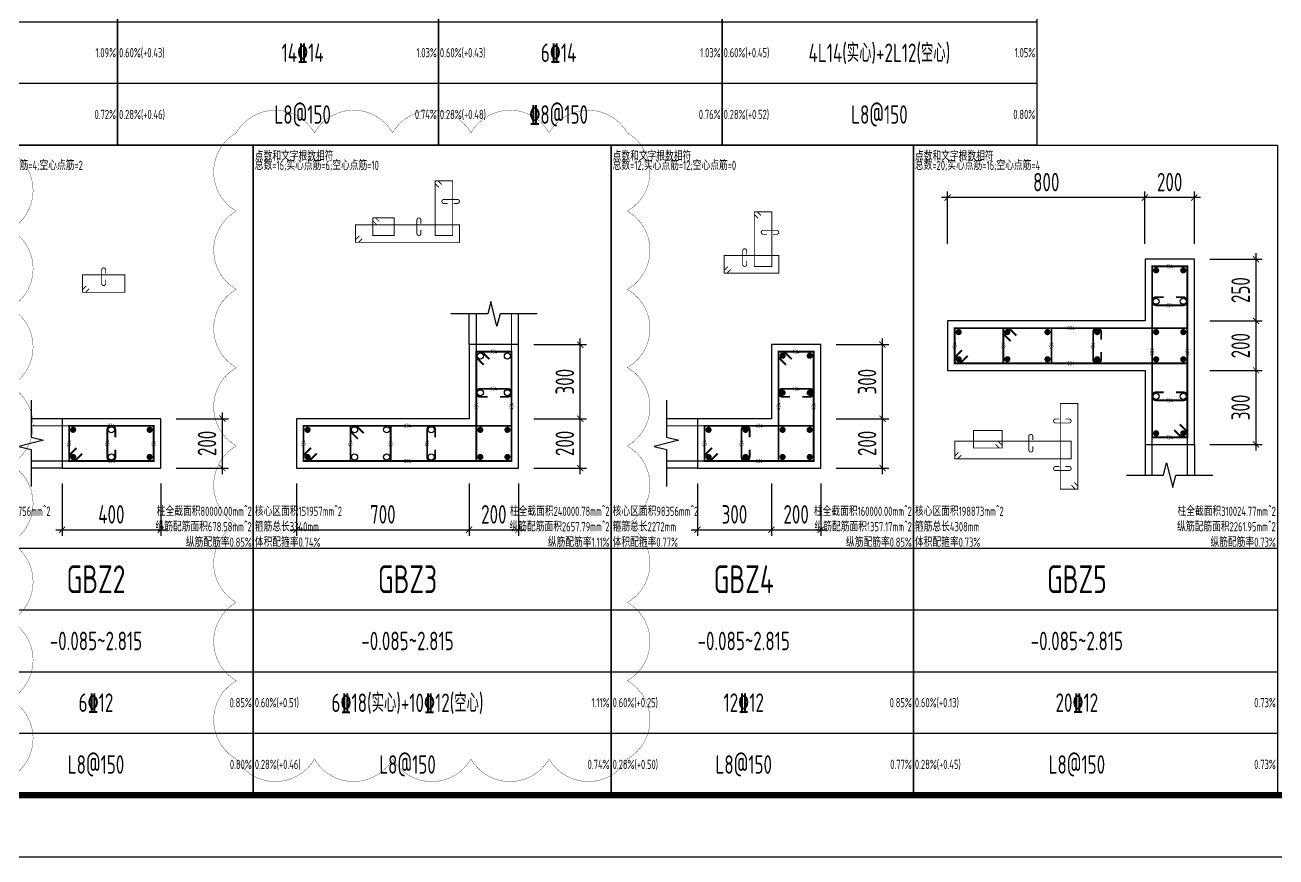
# Model space of a CAD drawing. Extents: x -668857 to 154266, y -275694 to 291306.
# Drawn here: x -340085 to -319807, y 97741 to 111219 of the extents above; entities that cross this region are included whole.
import ezdxf
from ezdxf.enums import TextEntityAlignment as Align

# ---------------------------------------------------------------- set-up
doc = ezdxf.new("R2010")
doc.units = 0
doc.header["$LTSCALE"] = 1000
doc.layers.get('0').update_dxf_attribs({"linetype": 'CONTINUOUS'})
doc.layers.get('DEFPOINTS').update_dxf_attribs({"linetype": 'CONTINUOUS'})
for name, color, linetype in [('-TK', 7, 'CONTINUOUS'), ('COLU_DE_DIM', 3, 'CONTINUOUS'), ('COLU_DE_TH', 7, 'CONTINUOUS'), ('LINK', 6, 'CONTINUOUS'), ('LINK-INDEX', 6, 'CONTINUOUS'), ('REIN', 6, 'CONTINUOUS'), ('TAB', 7, 'CONTINUOUS'), ('TAB_TEXT', 7, 'CONTINUOUS'), ('THIN', 7, 'CONTINUOUS'), ('箍筋长度', 3, 'CONTINUOUS'), ('配箍校核', 34, 'CONTINUOUS')]:
    doc.layers.add(name, color=color, linetype=linetype)
doc.layers.add('审图修改', color=2, linetype='CONTINUOUS', plot=False)
doc.styles.add('BW_Rein', font='Tssdeng.shx', dxfattribs={"width": 0.7, "bigfont": 'hztxt.shx'})
doc.styles.add('TSSD_DIMENSION', font='Tssdeng.shx', dxfattribs={"width": 0.7, "bigfont": 'tssdchn.shx'})
doc.styles.add('TSSD_REIN', font='tssdeng.shx', dxfattribs={"width": 0.7, "height": 300, "bigfont": 'tssdchn.shx'})
doc.dimstyles.new('TSSD_25_100', dxfattribs={"dimtxt": 300, "dimasz": 100, "dimexe": 100, "dimexo": 250, "dimgap": 100, "dimtad": 1, "dimdec": 0, "dimlfac": 0.25, "dimzin": 0, "dimdsep": 46, "dimtxsty": 'TSSD_DIMENSION', "dimblk": 'ARCHTICK', "dimcen": 0, "dimdle": 100, "dimclrt": 7, "dimadec": 0, "dimazin": 0, "dimtfac": 1, "dimtdec": 0, "dimtix": 1, "dimtmove": 2, "dimatfit": 3, "dimldrblk": 'ARCHTICK', "dimfxl": 0, "dimtolj": 1, "dimtzin": 0, "dimarcsym": 0})

# ---------------------------------------------------------------- blocks, each defined once
blk = doc.blocks.new('_ArchTick')
at = {"color": 0, "linetype": 'ByBlock', "const_width": 0.15}
blk.add_lwpolyline([(-0.5, -0.5), (0.5, 0.5)], dxfattribs=at)
blk = doc.blocks.new('*D1240')
at = {"layer": 'COLU_DE_DIM', "color": 0, "lineweight": -2}
for p, q in [((-320130, 104324), (-320130, 105724)), ((-320880, 105624), (-320030, 105624)), ((-320880, 104424), (-320030, 104424))]:
    blk.add_line(p, q, dxfattribs=at)
at = {"layer": 'DEFPOINTS', "color": 0}
for p in [(-321130, 105624), (-320130, 105624), (-321130, 104424)]:
    blk.add_point(p, dxfattribs=at)
at = {"layer": 'COLU_DE_DIM', "color": 0, "lineweight": -2, "xscale": 100, "yscale": 100, "zscale": 100}
for p, rotation in [((-320130, 105624), 90), ((-320130, 104424), 270)]:
    blk.add_blockref('_ArchTick', p, dxfattribs=dict(at, rotation=rotation))
at = {"layer": 'COLU_DE_DIM', "color": 7, "insert": (-320380, 105024), "char_height": 300, "attachment_point": 5, "rotation": 90, "style": 'TSSD_DIMENSION'}
blk.add_mtext('\\A1;300', dxfattribs=at)
blk = doc.blocks.new('*D1241')
at = {"layer": 'COLU_DE_DIM', "color": 0, "lineweight": -2}
for p, q in [((-320130, 105524), (-320130, 106524)), ((-320880, 106424), (-320030, 106424)), ((-320880, 105624), (-320030, 105624))]:
    blk.add_line(p, q, dxfattribs=at)
at = {"layer": 'DEFPOINTS', "color": 0}
for p in [(-321130, 106424), (-320130, 106424), (-321130, 105624)]:
    blk.add_point(p, dxfattribs=at)
at = {"layer": 'COLU_DE_DIM', "color": 0, "lineweight": -2, "xscale": 100, "yscale": 100, "zscale": 100}
for p, rotation in [((-320130, 106424), 90), ((-320130, 105624), 270)]:
    blk.add_blockref('_ArchTick', p, dxfattribs=dict(at, rotation=rotation))
at = {"layer": 'COLU_DE_DIM', "color": 7, "insert": (-320380, 106024), "char_height": 300, "attachment_point": 5, "rotation": 90, "style": 'TSSD_DIMENSION'}
blk.add_mtext('\\A1;200', dxfattribs=at)
blk = doc.blocks.new('*D1242')
at = {"layer": 'COLU_DE_DIM', "color": 0, "lineweight": -2}
for p, q in [((-320130, 106324), (-320130, 107524)), ((-320880, 107424), (-320030, 107424)), ((-320880, 106424), (-320030, 106424))]:
    blk.add_line(p, q, dxfattribs=at)
at = {"layer": 'DEFPOINTS', "color": 0}
for p in [(-321130, 107424), (-320130, 107424), (-321130, 106424)]:
    blk.add_point(p, dxfattribs=at)
at = {"layer": 'COLU_DE_DIM', "color": 0, "lineweight": -2, "xscale": 100, "yscale": 100, "zscale": 100}
for p, rotation in [((-320130, 107424), 90), ((-320130, 106424), 270)]:
    blk.add_blockref('_ArchTick', p, dxfattribs=dict(at, rotation=rotation))
at = {"layer": 'COLU_DE_DIM', "color": 7, "insert": (-320380, 106924), "char_height": 300, "attachment_point": 5, "rotation": 90, "style": 'TSSD_DIMENSION'}
blk.add_mtext('\\A1;250', dxfattribs=at)
blk = doc.blocks.new('*D1243')
at = {"layer": 'COLU_DE_DIM', "color": 0, "lineweight": -2}
for p, q in [((-321930, 107674), (-321930, 108524)), ((-321130, 107674), (-321130, 108524)), ((-321030, 108424), (-322030, 108424))]:
    blk.add_line(p, q, dxfattribs=at)
at = {"layer": 'DEFPOINTS', "color": 0}
for p in [(-321930, 108424), (-321930, 107424), (-321130, 107424)]:
    blk.add_point(p, dxfattribs=at)
at = {"layer": 'COLU_DE_DIM', "color": 0, "lineweight": -2, "xscale": 100, "yscale": 100, "zscale": 100}
for p, rotation in [((-321930, 108424), 179.9999998932783), ((-321130, 108424), 359.9999998932783)]:
    blk.add_blockref('_ArchTick', p, dxfattribs=dict(at, rotation=rotation))
at = {"layer": 'COLU_DE_DIM', "color": 7, "insert": (-321530, 108674), "char_height": 300, "attachment_point": 5, "rotation": 360, "style": 'TSSD_DIMENSION'}
blk.add_mtext('\\A1;200', dxfattribs=at)
blk = doc.blocks.new('*D1244')
at = {"layer": 'COLU_DE_DIM', "color": 0, "lineweight": -2}
for p, q in [((-325130, 107674), (-325130, 108524)), ((-321930, 107674), (-321930, 108524)), ((-321830, 108424), (-325230, 108424))]:
    blk.add_line(p, q, dxfattribs=at)
at = {"layer": 'DEFPOINTS', "color": 0}
for p in [(-325130, 108424), (-325130, 107424), (-321930, 107424)]:
    blk.add_point(p, dxfattribs=at)
at = {"layer": 'COLU_DE_DIM', "color": 0, "lineweight": -2, "xscale": 100, "yscale": 100, "zscale": 100}
for p, rotation in [((-325130, 108424), 179.9999998932783), ((-321930, 108424), 359.9999998932783)]:
    blk.add_blockref('_ArchTick', p, dxfattribs=dict(at, rotation=rotation))
at = {"layer": 'COLU_DE_DIM', "color": 7, "insert": (-323530, 108674), "char_height": 300, "attachment_point": 5, "rotation": 360, "style": 'TSSD_DIMENSION'}
blk.add_mtext('\\A1;800', dxfattribs=at)
blk = doc.blocks.new('*D1245')
at = {"layer": 'COLU_DE_DIM', "color": 0, "lineweight": -2}
for p, q in [((-339485, 103791), (-339485, 102941)), ((-337885, 103791), (-337885, 102941)), ((-339585, 103041), (-337785, 103041))]:
    blk.add_line(p, q, dxfattribs=at)
at = {"layer": 'DEFPOINTS', "color": 0}
for p in [(-339485, 104041), (-337885, 104041), (-337885, 103041)]:
    blk.add_point(p, dxfattribs=at)
at = {"layer": 'COLU_DE_DIM', "color": 0, "lineweight": -2, "xscale": 100, "yscale": 100, "zscale": 100, "rotation": 180}
blk.add_blockref('_ArchTick', (-339485, 103041), dxfattribs=at)
at = {"layer": 'COLU_DE_DIM', "color": 0, "lineweight": -2, "xscale": 100, "yscale": 100, "zscale": 100}
blk.add_blockref('_ArchTick', (-337885, 103041), dxfattribs=at)
at = {"layer": 'COLU_DE_DIM', "color": 7, "insert": (-338685, 103291), "char_height": 300, "attachment_point": 5, "style": 'TSSD_DIMENSION'}
blk.add_mtext('\\A1;400', dxfattribs=at)
blk = doc.blocks.new('*D1246')
at = {"layer": 'COLU_DE_DIM', "color": 0, "lineweight": -2}
for p, q in [((-337635, 104841), (-336785, 104841)), ((-336885, 103941), (-336885, 104941)), ((-337635, 104041), (-336785, 104041))]:
    blk.add_line(p, q, dxfattribs=at)
at = {"layer": 'DEFPOINTS', "color": 0}
for p in [(-337885, 104841), (-336885, 104841), (-337885, 104041)]:
    blk.add_point(p, dxfattribs=at)
at = {"layer": 'COLU_DE_DIM', "color": 0, "lineweight": -2, "xscale": 100, "yscale": 100, "zscale": 100}
for p, rotation in [((-336885, 104841), 90), ((-336885, 104041), 270)]:
    blk.add_blockref('_ArchTick', p, dxfattribs=dict(at, rotation=rotation))
at = {"layer": 'COLU_DE_DIM', "color": 7, "insert": (-337135, 104441), "char_height": 300, "attachment_point": 5, "rotation": 90, "style": 'TSSD_DIMENSION'}
blk.add_mtext('\\A1;200', dxfattribs=at)
blk = doc.blocks.new('*D1255')
at = {"layer": 'COLU_DE_DIM', "color": 0, "lineweight": -2}
for p, q in [((-329185, 103791), (-329185, 102941)), ((-327985, 103791), (-327985, 102941)), ((-329285, 103041), (-327885, 103041))]:
    blk.add_line(p, q, dxfattribs=at)
at = {"layer": 'DEFPOINTS', "color": 0}
for p in [(-329185, 104041), (-327985, 104041), (-327985, 103041)]:
    blk.add_point(p, dxfattribs=at)
at = {"layer": 'COLU_DE_DIM', "color": 0, "lineweight": -2, "xscale": 100, "yscale": 100, "zscale": 100, "rotation": 180}
blk.add_blockref('_ArchTick', (-329185, 103041), dxfattribs=at)
at = {"layer": 'COLU_DE_DIM', "color": 0, "lineweight": -2, "xscale": 100, "yscale": 100, "zscale": 100}
blk.add_blockref('_ArchTick', (-327985, 103041), dxfattribs=at)
at = {"layer": 'COLU_DE_DIM', "color": 7, "insert": (-328585, 103291), "char_height": 300, "attachment_point": 5, "style": 'TSSD_DIMENSION'}
blk.add_mtext('\\A1;300', dxfattribs=at)
blk = doc.blocks.new('*D1256')
at = {"layer": 'COLU_DE_DIM', "color": 0, "lineweight": -2}
for p, q in [((-327985, 103791), (-327985, 102941)), ((-327185, 103791), (-327185, 102941)), ((-328085, 103041), (-327085, 103041))]:
    blk.add_line(p, q, dxfattribs=at)
at = {"layer": 'DEFPOINTS', "color": 0}
for p in [(-327985, 104041), (-327185, 104041), (-327185, 103041)]:
    blk.add_point(p, dxfattribs=at)
at = {"layer": 'COLU_DE_DIM', "color": 0, "lineweight": -2, "xscale": 100, "yscale": 100, "zscale": 100, "rotation": 180}
blk.add_blockref('_ArchTick', (-327985, 103041), dxfattribs=at)
at = {"layer": 'COLU_DE_DIM', "color": 0, "lineweight": -2, "xscale": 100, "yscale": 100, "zscale": 100}
blk.add_blockref('_ArchTick', (-327185, 103041), dxfattribs=at)
at = {"layer": 'COLU_DE_DIM', "color": 7, "insert": (-327585, 103291), "char_height": 300, "attachment_point": 5, "style": 'TSSD_DIMENSION'}
blk.add_mtext('\\A1;200', dxfattribs=at)
blk = doc.blocks.new('*D1257')
at = {"layer": 'COLU_DE_DIM', "color": 0, "lineweight": -2}
for p, q in [((-326935, 104841), (-326085, 104841)), ((-326185, 103941), (-326185, 104941)), ((-326935, 104041), (-326085, 104041))]:
    blk.add_line(p, q, dxfattribs=at)
at = {"layer": 'DEFPOINTS', "color": 0}
for p in [(-327185, 104841), (-326185, 104841), (-327185, 104041)]:
    blk.add_point(p, dxfattribs=at)
at = {"layer": 'COLU_DE_DIM', "color": 0, "lineweight": -2, "xscale": 100, "yscale": 100, "zscale": 100}
for p, rotation in [((-326185, 104841), 90), ((-326185, 104041), 270)]:
    blk.add_blockref('_ArchTick', p, dxfattribs=dict(at, rotation=rotation))
at = {"layer": 'COLU_DE_DIM', "color": 7, "insert": (-326435, 104441), "char_height": 300, "attachment_point": 5, "rotation": 90, "style": 'TSSD_DIMENSION'}
blk.add_mtext('\\A1;200', dxfattribs=at)
blk = doc.blocks.new('*D1258')
at = {"layer": 'COLU_DE_DIM', "color": 0, "lineweight": -2}
for p, q in [((-326185, 104741), (-326185, 106141)), ((-326935, 106041), (-326085, 106041)), ((-326935, 104841), (-326085, 104841))]:
    blk.add_line(p, q, dxfattribs=at)
at = {"layer": 'DEFPOINTS', "color": 0}
for p in [(-327185, 106041), (-326185, 106041), (-327185, 104841)]:
    blk.add_point(p, dxfattribs=at)
at = {"layer": 'COLU_DE_DIM', "color": 0, "lineweight": -2, "xscale": 100, "yscale": 100, "zscale": 100}
for p, rotation in [((-326185, 106041), 90), ((-326185, 104841), 270)]:
    blk.add_blockref('_ArchTick', p, dxfattribs=dict(at, rotation=rotation))
at = {"layer": 'COLU_DE_DIM', "color": 7, "insert": (-326435, 105441), "char_height": 300, "attachment_point": 5, "rotation": 90, "style": 'TSSD_DIMENSION'}
blk.add_mtext('\\A1;300', dxfattribs=at)
blk = doc.blocks.new('*D1259')
at = {"layer": 'COLU_DE_DIM', "color": 0, "lineweight": -2}
for p, q in [((-335685, 103791), (-335685, 102941)), ((-332885, 103791), (-332885, 102941)), ((-335785, 103041), (-332785, 103041))]:
    blk.add_line(p, q, dxfattribs=at)
at = {"layer": 'DEFPOINTS', "color": 0}
for p in [(-335685, 104041), (-332885, 104041), (-332885, 103041)]:
    blk.add_point(p, dxfattribs=at)
at = {"layer": 'COLU_DE_DIM', "color": 0, "lineweight": -2, "xscale": 100, "yscale": 100, "zscale": 100, "rotation": 180}
blk.add_blockref('_ArchTick', (-335685, 103041), dxfattribs=at)
at = {"layer": 'COLU_DE_DIM', "color": 0, "lineweight": -2, "xscale": 100, "yscale": 100, "zscale": 100}
blk.add_blockref('_ArchTick', (-332885, 103041), dxfattribs=at)
at = {"layer": 'COLU_DE_DIM', "color": 7, "insert": (-334285, 103291), "char_height": 300, "attachment_point": 5, "style": 'TSSD_DIMENSION'}
blk.add_mtext('\\A1;700', dxfattribs=at)
blk = doc.blocks.new('*D1260')
at = {"layer": 'COLU_DE_DIM', "color": 0, "lineweight": -2}
for p, q in [((-332885, 103791), (-332885, 102941)), ((-332085, 103791), (-332085, 102941)), ((-332985, 103041), (-331985, 103041))]:
    blk.add_line(p, q, dxfattribs=at)
at = {"layer": 'DEFPOINTS', "color": 0}
for p in [(-332885, 104041), (-332085, 104041), (-332085, 103041)]:
    blk.add_point(p, dxfattribs=at)
at = {"layer": 'COLU_DE_DIM', "color": 0, "lineweight": -2, "xscale": 100, "yscale": 100, "zscale": 100, "rotation": 180}
blk.add_blockref('_ArchTick', (-332885, 103041), dxfattribs=at)
at = {"layer": 'COLU_DE_DIM', "color": 0, "lineweight": -2, "xscale": 100, "yscale": 100, "zscale": 100}
blk.add_blockref('_ArchTick', (-332085, 103041), dxfattribs=at)
at = {"layer": 'COLU_DE_DIM', "color": 7, "insert": (-332485, 103291), "char_height": 300, "attachment_point": 5, "style": 'TSSD_DIMENSION'}
blk.add_mtext('\\A1;200', dxfattribs=at)
blk = doc.blocks.new('*D1261')
at = {"layer": 'COLU_DE_DIM', "color": 0, "lineweight": -2}
for p, q in [((-331835, 104841), (-330985, 104841)), ((-331085, 103941), (-331085, 104941)), ((-331835, 104041), (-330985, 104041))]:
    blk.add_line(p, q, dxfattribs=at)
at = {"layer": 'DEFPOINTS', "color": 0}
for p in [(-332085, 104841), (-331085, 104841), (-332085, 104041)]:
    blk.add_point(p, dxfattribs=at)
at = {"layer": 'COLU_DE_DIM', "color": 0, "lineweight": -2, "xscale": 100, "yscale": 100, "zscale": 100}
for p, rotation in [((-331085, 104841), 90), ((-331085, 104041), 270)]:
    blk.add_blockref('_ArchTick', p, dxfattribs=dict(at, rotation=rotation))
at = {"layer": 'COLU_DE_DIM', "color": 7, "insert": (-331335, 104441), "char_height": 300, "attachment_point": 5, "rotation": 90, "style": 'TSSD_DIMENSION'}
blk.add_mtext('\\A1;200', dxfattribs=at)
blk = doc.blocks.new('*D1262')
at = {"layer": 'COLU_DE_DIM', "color": 0, "lineweight": -2}
for p, q in [((-331085, 104741), (-331085, 106141)), ((-331835, 106041), (-330985, 106041)), ((-331835, 104841), (-330985, 104841))]:
    blk.add_line(p, q, dxfattribs=at)
at = {"layer": 'DEFPOINTS', "color": 0}
for p in [(-332085, 106041), (-331085, 106041), (-332085, 104841)]:
    blk.add_point(p, dxfattribs=at)
at = {"layer": 'COLU_DE_DIM', "color": 0, "lineweight": -2, "xscale": 100, "yscale": 100, "zscale": 100}
for p, rotation in [((-331085, 106041), 90), ((-331085, 104841), 270)]:
    blk.add_blockref('_ArchTick', p, dxfattribs=dict(at, rotation=rotation))
at = {"layer": 'COLU_DE_DIM', "color": 7, "insert": (-331335, 105441), "char_height": 300, "attachment_point": 5, "rotation": 90, "style": 'TSSD_DIMENSION'}
blk.add_mtext('\\A1;300', dxfattribs=at)
blk = doc.blocks.new('A1')
blk.add_lwpolyline([(0, 59400), (0, 0), (84100, 0), (84100, 59400)], close=True)
at = {"const_width": 100}
blk.add_lwpolyline([(2500, 58400), (2500, 1000), (83100, 1000), (83100, 58400)], close=True, dxfattribs=at)

msp = doc.modelspace()

# ---------------------------------------------------------------- linework, layer by layer
at = {"layer": 'COLU_DE_TH'}
for points in [[(-321929.66, 104423.83), (-321129.66, 104423.83), (-321129.66, 107423.83), (-321929.66, 107423.83), (-321929.66, 106423.83), (-325130.15, 106423.83), (-325130.15, 105623.83), (-321929.66, 105623.83), (-321929.66, 104423.83)], [(-332084.7, 106040.98), (-332884.7, 106040.98), (-332884.7, 104840.98), (-335684.71, 104840.98), (-335684.71, 104040.98), (-332084.7, 104040.98), (-332084.7, 106040.98)], [(-329184.7, 104840.98), (-329184.7, 104040.98), (-327184.7, 104040.98), (-327184.7, 106040.98), (-327984.7, 106040.98), (-327984.7, 104840.98), (-329184.7, 104840.98)], [(-339484.71, 104840.98), (-339484.71, 104040.98), (-337884.71, 104040.98), (-337884.71, 104840.98), (-339484.71, 104840.98)]]:
    msp.add_lwpolyline(points, close=True, dxfattribs=at)
at = {"layer": 'LINK', "const_width": 30}
for points in [[(-321364.66, 104750.75), (-321244.66, 104630.75), (-321244.66, 104538.83), (-321814.66, 104538.83), (-321814.66, 107308.83), (-321244.66, 107308.83), (-321244.66, 104538.83), (-321336.58, 104538.83), (-321456.58, 104658.83)], [(-324803.23, 105858.83), (-324923.23, 105738.83), (-325015.15, 105738.83), (-325015.15, 106308.83), (-321244.66, 106308.83), (-321244.66, 105738.83), (-325015.15, 105738.83), (-325015.15, 105830.75), (-324895.15, 105950.75)], [(-324106.76, 106096.91), (-324226.76, 106216.91), (-324226.76, 106308.83), (-323445.46, 106308.83), (-323445.46, 105738.83), (-324226.76, 105738.83), (-324226.76, 106308.83), (-324134.84, 106308.83), (-324014.84, 106188.83)], [(-332649.7, 105714.05), (-332769.7, 105834.05), (-332769.7, 105925.98), (-332199.7, 105925.98), (-332199.7, 104155.98), (-332769.7, 104155.98), (-332769.7, 105925.98), (-332677.77, 105925.98), (-332557.77, 105805.98)], [(-327749.7, 105714.05), (-327869.7, 105834.05), (-327869.7, 105925.98), (-327299.7, 105925.98), (-327299.7, 104155.98), (-327869.7, 104155.98), (-327869.7, 105925.98), (-327777.77, 105925.98), (-327657.77, 105805.98)], [(-339157.79, 104275.98), (-339277.79, 104155.98), (-339369.71, 104155.98), (-339369.71, 104725.98), (-337999.71, 104725.98), (-337999.71, 104155.98), (-339369.71, 104155.98), (-339369.71, 104247.9), (-339249.71, 104367.9)], [(-335357.79, 104275.98), (-335477.79, 104155.98), (-335569.71, 104155.98), (-335569.71, 104725.98), (-332199.7, 104725.98), (-332199.7, 104155.98), (-335569.71, 104155.98), (-335569.71, 104247.9), (-335449.71, 104367.9)], [(-334688.71, 104514.05), (-334808.71, 104634.05), (-334808.71, 104725.98), (-334158.73, 104725.98), (-334158.73, 104155.98), (-334808.71, 104155.98), (-334808.71, 104725.98), (-334716.79, 104725.98), (-334596.79, 104605.98)], [(-328857.77, 104275.98), (-328977.77, 104155.98), (-329069.7, 104155.98), (-329069.7, 104725.98), (-327299.7, 104725.98), (-327299.7, 104155.98), (-329069.7, 104155.98), (-329069.7, 104247.9), (-328949.7, 104367.9)]]:
    msp.add_lwpolyline(points, dxfattribs=at)
for points in [[(-321629.66, 106808.83), (-321749.66, 106808.83, 1), (-321749.66, 106678.83), (-321309.66, 106678.83, 1), (-321309.66, 106808.83), (-321429.66, 106808.83)], [(-322640.46, 106123.83), (-322640.46, 106243.83, 1), (-322770.46, 106243.83), (-322770.46, 105803.83, 1), (-322640.46, 105803.83), (-322640.46, 105923.83)], [(-332384.7, 105195.98), (-332264.7, 105195.98, 1), (-332264.7, 105325.98), (-332704.7, 105325.98, 1), (-332704.7, 105195.98), (-332584.7, 105195.98)], [(-327484.7, 105195.98), (-327364.7, 105195.98, 1), (-327364.7, 105325.98), (-327804.7, 105325.98, 1), (-327804.7, 105195.98), (-327684.7, 105195.98)], [(-321629.66, 105268.83), (-321749.66, 105268.83, 1), (-321749.66, 105138.83), (-321309.66, 105138.83, 1), (-321309.66, 105268.83), (-321429.66, 105268.83)], [(-338619.71, 104540.98), (-338619.71, 104660.98, 1), (-338749.71, 104660.98), (-338749.71, 104220.98, 1), (-338619.71, 104220.98), (-338619.71, 104340.98)], [(-333435.88, 104540.98), (-333435.88, 104660.98, 1), (-333565.88, 104660.98), (-333565.88, 104220.98, 1), (-333435.88, 104220.98), (-333435.88, 104340.98)], [(-328339.7, 104540.98), (-328339.7, 104660.98, 1), (-328469.7, 104660.98), (-328469.7, 104220.98, 1), (-328339.7, 104220.98), (-328339.7, 104340.98)]]:
    msp.add_lwpolyline(points, format="xyb", dxfattribs=at)
at = {"layer": 'LINK-INDEX', "const_width": 15}
for points in [[(-333377.2, 108587.2), (-333437.2, 108647.2), (-333437.2, 108693.16), (-333152.2, 108693.16), (-333152.2, 107808.16), (-333437.2, 107808.16), (-333437.2, 108693.16), (-333391.24, 108693.16), (-333331.24, 108633.16)], [(-334387.21, 107987.2), (-334447.21, 108047.2), (-334447.21, 108093.16), (-334102.21, 108093.16), (-334102.21, 107808.16), (-334447.21, 107808.16), (-334447.21, 108093.16), (-334401.25, 108093.16), (-334341.25, 108033.16)], [(-328202.2, 108087.2), (-328262.2, 108147.2), (-328262.2, 108193.16), (-327977.2, 108193.16), (-327977.2, 107308.16), (-328262.2, 107308.16), (-328262.2, 108193.16), (-328216.24, 108193.16), (-328156.24, 108133.16)], [(-334621.25, 107758.16), (-334681.25, 107698.16), (-334727.21, 107698.16), (-334727.21, 107983.16), (-333042.2, 107983.16), (-333042.2, 107698.16), (-334727.21, 107698.16), (-334727.21, 107744.12), (-334667.21, 107804.12)], [(-328646.24, 107258.16), (-328706.24, 107198.16), (-328752.2, 107198.16), (-328752.2, 107483.16), (-327867.2, 107483.16), (-327867.2, 107198.16), (-328752.2, 107198.16), (-328752.2, 107244.12), (-328692.2, 107304.12)], [(-339046.25, 106948.48), (-339106.25, 106888.48), (-339152.21, 106888.48), (-339152.21, 107173.48), (-338467.21, 107173.48), (-338467.21, 106888.48), (-339152.21, 106888.48), (-339152.21, 106934.44), (-339092.21, 106994.44)], [(-323077.2, 103807.02), (-323017.2, 103747.02), (-323017.2, 103701.06), (-323302.2, 103701.06), (-323302.2, 105086.06), (-323017.2, 105086.06), (-323017.2, 103701.06), (-323063.16, 103701.06), (-323123.16, 103761.06)], [(-324306.1, 104472.02), (-324246.1, 104412.02), (-324246.1, 104366.06), (-324711.1, 104366.06), (-324711.1, 104651.06), (-324246.1, 104651.06), (-324246.1, 104366.06), (-324292.06, 104366.06), (-324352.06, 104426.06)], [(-324906.49, 104251.06), (-324966.49, 104191.06), (-325012.45, 104191.06), (-325012.45, 104476.06), (-323127.2, 104476.06), (-323127.2, 104191.06), (-325012.45, 104191.06), (-325012.45, 104237.02), (-324952.45, 104297.02)]]:
    msp.add_lwpolyline(points, dxfattribs=at)
for points in [[(-333134.7, 108328.16), (-333074.7, 108328.16, 1), (-333074.7, 108393.16), (-333294.7, 108393.16, 1), (-333294.7, 108328.16), (-333234.7, 108328.16)], [(-333667.17, 108000.66), (-333667.17, 108060.66, 1), (-333732.17, 108060.66), (-333732.17, 107840.66, 1), (-333667.17, 107840.66), (-333667.17, 107900.66)], [(-327959.7, 107828.16), (-327899.7, 107828.16, 1), (-327899.7, 107893.16), (-328119.7, 107893.16, 1), (-328119.7, 107828.16), (-328059.7, 107828.16)], [(-328387.2, 107500.66), (-328387.2, 107560.66, 1), (-328452.2, 107560.66), (-328452.2, 107340.66, 1), (-328387.2, 107340.66), (-328387.2, 107400.66)], [(-338777.21, 107190.98), (-338777.21, 107250.98, 1), (-338842.21, 107250.98), (-338842.21, 107030.98, 1), (-338777.21, 107030.98), (-338777.21, 107090.98)], [(-323319.7, 104836.06), (-323379.7, 104836.06, 1), (-323379.7, 104771.06), (-323159.7, 104771.06, 1), (-323159.7, 104836.06), (-323219.7, 104836.06)], [(-323747.33, 104493.56), (-323747.33, 104553.56, 1), (-323812.33, 104553.56), (-323812.33, 104333.56, 1), (-323747.33, 104333.56), (-323747.33, 104393.56)], [(-323319.7, 104066.06), (-323379.7, 104066.06, 1), (-323379.7, 104001.06), (-323159.7, 104001.06, 1), (-323159.7, 104066.06), (-323219.7, 104066.06)]]:
    msp.add_lwpolyline(points, format="xyb", dxfattribs=at)
at = {"layer": 'LINK-INDEX', "color": 1, "const_width": 20}
for points in [[(-332769.7, 105825.98), (-332769.7, 106540.98)], [(-332199.7, 105825.98), (-332199.7, 106540.98)], [(-339269.71, 104725.98), (-339984.71, 104725.98)], [(-328969.7, 104725.98), (-329684.7, 104725.98)], [(-321814.66, 104638.83), (-321814.66, 103923.83)], [(-321244.66, 104638.83), (-321244.66, 103923.83)], [(-339269.71, 104155.98), (-339984.71, 104155.98)], [(-328969.7, 104155.98), (-329684.7, 104155.98)]]:
    msp.add_lwpolyline(points, dxfattribs=at)
at = {"layer": 'REIN', "const_width": 50}
for points in [[(-321749.66, 107218.83, 1), (-321749.66, 107268.83, 1), (-321749.66, 107218.83)], [(-321309.66, 107218.83, 1), (-321309.66, 107268.83, 1), (-321309.66, 107218.83)], [(-324950.15, 106218.83, 1), (-324950.15, 106268.83, 1), (-324950.15, 106218.83)], [(-324186.76, 106243.83, 1), (-324136.76, 106243.83, 1), (-324186.76, 106243.83)], [(-323535.46, 106243.83, 1), (-323485.46, 106243.83, 1), (-323535.46, 106243.83)], [(-322730.46, 106243.83, 1), (-322680.46, 106243.83, 1), (-322730.46, 106243.83)], [(-321749.66, 106218.83, 1), (-321749.66, 106268.83, 1), (-321749.66, 106218.83)], [(-321309.66, 106218.83, 1), (-321309.66, 106268.83, 1), (-321309.66, 106218.83)], [(-327829.7, 105860.98, 1), (-327779.7, 105860.98, 1), (-327829.7, 105860.98)], [(-327389.7, 105860.98, 1), (-327339.7, 105860.98, 1), (-327389.7, 105860.98)], [(-324950.15, 105778.83, 1), (-324950.15, 105828.83, 1), (-324950.15, 105778.83)], [(-324186.76, 105803.83, 1), (-324136.76, 105803.83, 1), (-324186.76, 105803.83)], [(-323535.46, 105803.83, 1), (-323485.46, 105803.83, 1), (-323535.46, 105803.83)], [(-322730.46, 105803.83, 1), (-322680.46, 105803.83, 1), (-322730.46, 105803.83)], [(-321749.66, 105778.83, 1), (-321749.66, 105828.83, 1), (-321749.66, 105778.83)], [(-321309.66, 105778.83, 1), (-321309.66, 105828.83, 1), (-321309.66, 105778.83)], [(-327829.7, 105260.98, 1), (-327779.7, 105260.98, 1), (-327829.7, 105260.98)], [(-327389.7, 105260.98, 1), (-327339.7, 105260.98, 1), (-327389.7, 105260.98)], [(-339329.71, 104660.98, 1), (-339279.71, 104660.98, 1), (-339329.71, 104660.98)], [(-338089.71, 104660.98, 1), (-338039.71, 104660.98, 1), (-338089.71, 104660.98)], [(-335529.71, 104660.98, 1), (-335479.71, 104660.98, 1), (-335529.71, 104660.98)], [(-332729.7, 104660.98, 1), (-332679.7, 104660.98, 1), (-332729.7, 104660.98)], [(-332289.7, 104660.98, 1), (-332239.7, 104660.98, 1), (-332289.7, 104660.98)], [(-329029.7, 104660.98, 1), (-328979.7, 104660.98, 1), (-329029.7, 104660.98)], [(-328429.7, 104660.98, 1), (-328379.7, 104660.98, 1), (-328429.7, 104660.98)], [(-327829.7, 104660.98, 1), (-327779.7, 104660.98, 1), (-327829.7, 104660.98)], [(-327389.7, 104660.98, 1), (-327339.7, 104660.98, 1), (-327389.7, 104660.98)], [(-321749.66, 104578.83, 1), (-321749.66, 104628.83, 1), (-321749.66, 104578.83)], [(-321309.66, 104578.83, 1), (-321309.66, 104628.83, 1), (-321309.66, 104578.83)], [(-339329.71, 104220.98, 1), (-339279.71, 104220.98, 1), (-339329.71, 104220.98)], [(-338089.71, 104220.98, 1), (-338039.71, 104220.98, 1), (-338089.71, 104220.98)], [(-335529.71, 104220.98, 1), (-335479.71, 104220.98, 1), (-335529.71, 104220.98)], [(-332729.7, 104220.98, 1), (-332679.7, 104220.98, 1), (-332729.7, 104220.98)], [(-332289.7, 104220.98, 1), (-332239.7, 104220.98, 1), (-332289.7, 104220.98)], [(-329029.7, 104220.98, 1), (-328979.7, 104220.98, 1), (-329029.7, 104220.98)], [(-328429.7, 104220.98, 1), (-328379.7, 104220.98, 1), (-328429.7, 104220.98)], [(-327829.7, 104220.98, 1), (-327779.7, 104220.98, 1), (-327829.7, 104220.98)], [(-327389.7, 104220.98, 1), (-327339.7, 104220.98, 1), (-327389.7, 104220.98)]]:
    msp.add_lwpolyline(points, format="xyb", close=True, dxfattribs=at)
at = {"layer": 'REIN'}
for centre in [(-321749.66, 106743.83), (-321309.66, 106743.83), (-332704.7, 105857.57), (-332264.7, 105857.57), (-332704.7, 105260.98), (-332264.7, 105260.98), (-321749.66, 105203.83), (-321309.66, 105203.83), (-338684.71, 104660.98), (-334743.71, 104660.98), (-334223.73, 104660.98), (-333500.88, 104660.98), (-338684.71, 104220.98), (-334743.71, 104220.98), (-334223.73, 104220.98), (-333500.88, 104220.98)]:
    msp.add_circle(centre, 50, dxfattribs=at)
at = {"layer": 'TAB'}
for points in [[(-345584.71, 119800.08), (-338584.72, 119800.08), (-338584.72, 109270.53), (-345584.71, 109270.53), (-345584.71, 119800.08), (-345584.71, 113270.53), (-338584.72, 113270.53), (-338584.72, 112270.53), (-345584.71, 112270.53), (-345584.71, 111270.53), (-338584.72, 111270.53), (-338584.72, 110270.53), (-345584.71, 110270.53)], [(-338584.72, 119800.08), (-333384.77, 119800.08), (-333384.77, 109270.53), (-338584.72, 109270.53), (-338584.72, 119800.08), (-338584.72, 113270.53), (-333384.77, 113270.53), (-333384.77, 112270.53), (-338584.72, 112270.53), (-338584.72, 111270.53), (-333384.77, 111270.53), (-333384.77, 110270.53), (-338584.72, 110270.53)], [(-333384.77, 119800.08), (-328784.81, 119800.08), (-328784.81, 109270.53), (-333384.77, 109270.53), (-333384.77, 119800.08), (-333384.77, 113270.53), (-328784.81, 113270.53), (-328784.81, 112270.53), (-333384.77, 112270.53), (-333384.77, 111270.53), (-328784.81, 111270.53), (-328784.81, 110270.53), (-333384.77, 110270.53)], [(-328784.81, 119800.08), (-323684.81, 119800.08), (-323684.81, 109270.53), (-328784.81, 109270.53), (-328784.81, 119800.08), (-328784.81, 113270.53), (-323684.81, 113270.53), (-323684.81, 112270.53), (-328784.81, 112270.53), (-328784.81, 111270.53), (-323684.81, 111270.53), (-323684.81, 110270.53), (-328784.81, 110270.53)], [(-341084.71, 109270.53), (-336384.71, 109270.53), (-336384.71, 98740.98), (-341084.71, 98740.98), (-341084.71, 109270.53), (-341084.71, 102740.98), (-336384.71, 102740.98), (-336384.71, 101740.98), (-341084.71, 101740.98), (-341084.71, 100740.98), (-336384.71, 100740.98), (-336384.71, 99740.98), (-341084.71, 99740.98)], [(-336384.71, 109270.53), (-330584.7, 109270.53), (-330584.7, 98740.98), (-336384.71, 98740.98), (-336384.71, 109270.53), (-336384.71, 102740.98), (-330584.7, 102740.98), (-330584.7, 101740.98), (-336384.71, 101740.98), (-336384.71, 100740.98), (-330584.7, 100740.98), (-330584.7, 99740.98), (-336384.71, 99740.98)], [(-330584.7, 109270.53), (-325684.7, 109270.53), (-325684.7, 98740.98), (-330584.7, 98740.98), (-330584.7, 109270.53), (-330584.7, 102740.98), (-325684.7, 102740.98), (-325684.7, 101740.98), (-330584.7, 101740.98), (-330584.7, 100740.98), (-325684.7, 100740.98), (-325684.7, 99740.98), (-330584.7, 99740.98)], [(-325684.7, 109270.53), (-319784.7, 109270.53), (-319784.7, 98740.98), (-325684.7, 98740.98), (-325684.7, 109270.53), (-325684.7, 102740.98), (-319784.7, 102740.98), (-319784.7, 101740.98), (-325684.7, 101740.98), (-325684.7, 100740.98), (-319784.7, 100740.98), (-319784.7, 99740.98), (-325684.7, 99740.98)]]:
    msp.add_lwpolyline(points, dxfattribs=at)
at = {"layer": 'THIN'}
for p, q in [((-332884.7, 106040.98), (-332884.7, 106540.98)), ((-332084.7, 106040.98), (-332084.7, 106540.98)), ((-339484.71, 104840.98), (-339984.71, 104840.98)), ((-329184.7, 104840.98), (-329684.7, 104840.98)), ((-321929.66, 104423.83), (-321929.66, 103923.83)), ((-321129.66, 104423.83), (-321129.66, 103923.83)), ((-339484.71, 104040.98), (-339984.71, 104040.98)), ((-329184.7, 104040.98), (-329684.7, 104040.98))]:
    msp.add_line(p, q, dxfattribs=at)
for points in [[(-331784.7, 106540.98), (-332384.7, 106540.98), (-332434.7, 106340.98), (-332534.7, 106740.98), (-332584.7, 106540.98), (-333184.7, 106540.98)], [(-339984.71, 105140.98), (-339984.71, 104540.98), (-339784.71, 104490.98), (-340184.71, 104390.98), (-339984.71, 104340.98), (-339984.71, 103740.98)], [(-329684.7, 105140.98), (-329684.7, 104540.98), (-329484.7, 104490.98), (-329884.7, 104390.98), (-329684.7, 104340.98), (-329684.7, 103740.98)], [(-322229.66, 103923.83), (-321629.66, 103923.83), (-321579.66, 104123.83), (-321479.66, 103723.83), (-321429.66, 103923.83), (-320829.66, 103923.83)]]:
    msp.add_lwpolyline(points, dxfattribs=at)
at = {"layer": '审图修改', "color": 2, "const_width": 5}
for points in [[(-336660.68, 109472.41, -0.57735027), (-335392.65, 109472.41, -0.57735027), (-334124.62, 109472.41, -0.57735027), (-332856.59, 109472.41, -0.57735027), (-331588.56, 109472.41, -0.57735027), (-330320.53, 109472.41, -0.57735027), (-330320.53, 108204.38, -0.57735027), (-330320.53, 106936.35, -0.57735027), (-330320.53, 105668.32, -0.57735027), (-330320.53, 104400.29, -0.57735027), (-330320.53, 103132.26, -0.57735027), (-330320.53, 101864.23, -0.57735027), (-330320.53, 100596.2, -0.57735027), (-330320.53, 99328.17, -0.57735027), (-331588.56, 99328.17, -0.57735027), (-332856.59, 99328.17, -0.57735027), (-334124.62, 99328.17, -0.57735027), (-335392.65, 99328.17, -0.57735027), (-336660.68, 99328.17, -0.57735027), (-336660.68, 100596.2, -0.57735027), (-336660.68, 101864.23, -0.57735027), (-336660.68, 103132.26, -0.57735027), (-336660.68, 104400.29, -0.57735027), (-336660.68, 105668.32, -0.57735027), (-336660.68, 106936.35, -0.57735027), (-336660.68, 108204.38, -0.57735027), (-336660.68, 109472.41, -0.57735027), (-336660.68, 109472.41, -0.57735027)], [(-340320.11, 109172.65, -0.57735027), (-340320.11, 107904.62, -0.57735027), (-340320.11, 106636.59, -0.57735027), (-340320.11, 105368.56, -0.57735027), (-340320.11, 104100.53, -0.57735027), (-340320.11, 102832.5, -0.57735027), (-340320.11, 101564.47, -0.57735027), (-340320.11, 100296.44, -0.57735027), (-340320.11, 99028.41, -0.57735027)]]:
    msp.add_lwpolyline(points, format="xyb", dxfattribs=at)

# ---------------------------------------------------------------- block references
at = {"layer": '-TK'}
msp.add_blockref('A1', (-353584.71, 97740.98), dxfattribs=at)

# ---------------------------------------------------------------- texts
at = {"layer": 'TAB_TEXT', "color": 1, "style": 'TSSD_REIN', "width": 0.7}
for s, p in [('14%%13214', (-335584.74, 110770.53)), ('6%%13214', (-331434.81, 110770.53)), ('4L14(实心)+2L12(空心)', (-326234.81, 110770.53)), ('6%%13212', (-338934.71, 100240.98)), ('6%%13218(实心)+10%%13212(空心)', (-333884.71, 100240.98)), ('20%%13212', (-323034.7, 100240.98))]:
    msp.add_text(s, height=300, dxfattribs=at).set_placement(p, align=Align.MIDDLE)
at = {"layer": 'TAB_TEXT', "style": 'TSSD_REIN', "width": 0.7}
for s, height, p in [('L8@150', 300, (-335584.74, 109770.53)), ('%%1328@150', 300, (-331434.81, 109770.53)), ('L8@150', 300, (-326234.81, 109770.53)), ('GBZ2', 450, (-338934.71, 102240.98)), ('GBZ3', 450, (-333884.71, 102240.98)), ('GBZ4', 450, (-328434.7, 102240.98)), ('GBZ5', 450, (-323034.7, 102240.98)), ('-0.085~2.815', 300, (-338934.71, 101240.98)), ('-0.085~2.815', 300, (-333884.71, 101240.98)), ('-0.085~2.815', 300, (-328434.7, 101240.98)), ('-0.085~2.815', 300, (-323034.7, 101240.98)), ('12%%13212', 300, (-328434.7, 100240.98)), ('L8@150', 300, (-338934.71, 99240.98)), ('L8@150', 300, (-333884.71, 99240.98)), ('L8@150', 300, (-328434.7, 99240.98)), ('L8@150', 300, (-323034.7, 99240.98))]:
    msp.add_text(s, height=height, dxfattribs=at).set_placement(p, align=Align.MIDDLE)
at = {"layer": '箍筋长度', "style": 'BW_Rein', "width": 0.7}
for s, rotation, p in [('134', 360, (-321529.66, 107308.83)), ('134', 360, (-321529.66, 106678.83)), ('934', 359.999975, (-323129.9, 106308.83)), ('134', 89.999957, (-325015.15, 106023.83)), ('134', 90, (-324226.76, 106023.83)), ('134', 90.000029, (-323445.46, 106023.83)), ('134', 90, (-322770.46, 106023.83)), ('134', 0, (-332484.7, 105925.98)), ('134', 360, (-327584.7, 105925.98)), ('684', 90, (-321814.66, 105923.83)), ('684', 90, (-321244.66, 105923.83)), ('934', 359.999975, (-323129.9, 105738.83)), ('134', 360, (-332484.7, 105325.98)), ('134', 360, (-327584.7, 105325.98)), ('434', 90, (-332769.7, 105040.98)), ('434', 90, (-332199.7, 105040.98)), ('434', 90, (-327869.7, 105040.98)), ('434', 90, (-327299.7, 105040.98)), ('134', 359.999957, (-321529.66, 105138.83)), ('334', 360, (-338684.71, 104725.98)), ('834', 360, (-333884.71, 104725.98)), ('434', 360, (-328184.7, 104725.98)), ('134', 90, (-339369.71, 104440.98)), ('134', 90, (-338749.71, 104440.98)), ('134', 90, (-337999.71, 104440.98)), ('134', 90, (-335569.71, 104440.98)), ('134', 90, (-334808.71, 104440.98)), ('134', 90.000029, (-334158.73, 104440.98)), ('134', 90, (-333565.88, 104440.98)), ('134', 90, (-329069.7, 104440.98)), ('134', 90, (-328469.7, 104440.98)), ('134', 360, (-321529.66, 104538.83)), ('834', 360, (-333884.71, 104155.98)), ('434', 360, (-328184.7, 104155.98))]:
    msp.add_text(s, height=65, rotation=rotation, dxfattribs=at).set_placement(p, align=Align.MIDDLE_CENTER)
msp.add_text('334', height=65, dxfattribs=at).set_placement((-338684.71, 104155.98), align=Align.MIDDLE_CENTER)
at = {"layer": '配箍校核', "style": 'BW_Rein', "width": 0.7}
for s, p in [('1.09%', (-338609.72, 110770.53)), ('1.03%', (-333409.77, 110770.53)), ('1.03%', (-328809.81, 110770.53)), ('1.05%', (-323709.81, 110770.53)), ('0.72%', (-338609.72, 109770.53)), ('0.74%', (-333409.77, 109770.53)), ('0.76%', (-328809.81, 109770.53)), ('0.80%', (-323709.81, 109770.53)), ('0.85%', (-336409.71, 100240.98)), ('1.11%', (-330609.7, 100240.98)), ('0.85%', (-325709.7, 100240.98)), ('0.73%', (-319809.7, 100240.98)), ('0.80%', (-336409.71, 99240.98)), ('0.74%', (-330609.7, 99240.98)), ('0.77%', (-325709.7, 99240.98)), ('0.73%', (-319809.7, 99240.98))]:
    msp.add_text(s, height=150, dxfattribs=at).set_placement(p, align=Align.MIDDLE_RIGHT)
for s, p in [('0.60%(+0.43)', (-338559.72, 110770.53)), ('0.60%(+0.43)', (-333359.77, 110770.53)), ('0.60%(+0.45)', (-328759.81, 110770.53)), ('0.28%(+0.46)', (-338559.72, 109770.53)), ('0.28%(+0.48)', (-333359.77, 109770.53)), ('0.28%(+0.52)', (-328759.81, 109770.53)), ('0.60%(+0.51)', (-336359.71, 100240.98)), ('0.60%(+0.25)', (-330559.7, 100240.98)), ('0.60%(+0.13)', (-325659.7, 100240.98)), ('0.28%(+0.46)', (-336359.71, 99240.98)), ('0.28%(+0.50)', (-330559.7, 99240.98)), ('0.28%(+0.45)', (-325659.7, 99240.98))]:
    msp.add_text(s, height=150, dxfattribs=at).set_placement(p, align=Align.MIDDLE_LEFT)
for s, p in [('点数和文字根数相符', (-336359.71, 109020.53)), ('点数和文字根数相符', (-330559.7, 109020.53)), ('点数和文字根数相符', (-325659.7, 109020.53)), ('总数=6;实心点筋=4;空心点筋=2', (-341059.71, 108870.53)), ('总数=16;实心点筋=6;空心点筋=10', (-336359.71, 108870.53)), ('总数=12;实心点筋=12;空心点筋=0', (-330559.7, 108870.53)), ('总数=20;实心点筋=16;空心点筋=4', (-325659.7, 108870.53)), ('核心区面积44756mm^ 2', (-341059.71, 103265.98)), ('核心区面积151957mm^ 2', (-336359.71, 103265.98)), ('核心区面积98356mm^ 2', (-330559.7, 103265.98)), ('核心区面积198873mm^ 2', (-325659.7, 103265.98)), ('箍筋总长3340mm', (-336359.71, 103015.98)), ('箍筋总长2272mm', (-330559.7, 103015.98)), ('箍筋总长4308mm', (-325659.7, 103015.98)), ('体积配箍率0.74%', (-336359.71, 102765.98)), ('体积配箍率0.77%', (-330559.7, 102765.98)), ('体积配箍率0.73%', (-325659.7, 102765.98))]:
    msp.add_text(s, height=150, dxfattribs=at).set_placement(p)
for s, p in [('柱全截面积80000.00mm^ 2', (-336409.71, 103265.98)), ('柱全截面积240000.78mm^ 2', (-330609.7, 103265.98)), ('柱全截面积160000.00mm^ 2', (-325709.7, 103265.98)), ('柱全截面积310024.77mm^ 2', (-319809.7, 103265.98)), ('纵筋配筋面积678.58mm^ 2', (-336409.71, 103015.98)), ('纵筋配筋面积2657.79mm^ 2', (-330609.7, 103015.98)), ('纵筋配筋面积1357.17mm^ 2', (-325709.7, 103015.98)), ('纵筋配筋面积2261.95mm^ 2', (-319809.7, 103015.98)), ('纵筋配筋率0.85%', (-336409.71, 102765.98)), ('纵筋配筋率1.11%', (-330609.7, 102765.98)), ('纵筋配筋率0.85%', (-325709.7, 102765.98)), ('纵筋配筋率0.73%', (-319809.7, 102765.98))]:
    msp.add_text(s, height=150, dxfattribs=at).set_placement(p, align=Align.RIGHT)

# ---------------------------------------------------------------- dimensions: what is measured, and where the dimension line sits
at = {"layer": 'COLU_DE_DIM'}
for base, p1, p2, angle, picture, middle in [((-325130.15, 108423.83), (-321929.66, 107423.83), (-325130.15, 107423.83), 180, '*D1244', (-323529.9, 108673.83)), ((-321929.66, 108423.83), (-321129.66, 107423.83), (-321929.66, 107423.83), 180, '*D1243', (-321529.66, 108673.83)), ((-320129.66, 107423.83), (-321129.66, 106423.83), (-321129.66, 107423.83), 90, '*D1242', (-320379.66, 106923.83)), ((-320129.66, 106423.83), (-321129.66, 105623.83), (-321129.66, 106423.83), 90, '*D1241', (-320379.66, 106023.83)), ((-331084.7, 106040.98), (-332084.7, 104840.98), (-332084.7, 106040.98), 90, '*D1262', (-331334.7, 105440.98)), ((-326184.7, 106040.98), (-327184.7, 104840.98), (-327184.7, 106040.98), 90, '*D1258', (-326434.7, 105440.98)), ((-320129.66, 105623.83), (-321129.66, 104423.83), (-321129.66, 105623.83), 90, '*D1240', (-320379.66, 105023.83)), ((-336884.71, 104840.98), (-337884.71, 104040.98), (-337884.71, 104840.98), 90, '*D1246', (-337134.71, 104440.98)), ((-331084.7, 104840.98), (-332084.7, 104040.98), (-332084.7, 104840.98), 90, '*D1261', (-331334.7, 104440.98)), ((-326184.7, 104840.98), (-327184.7, 104040.98), (-327184.7, 104840.98), 90, '*D1257', (-326434.7, 104440.98))]:
    dim = msp.add_linear_dim(base=base, p1=p1, p2=p2, angle=angle, dimstyle='TSSD_25_100', dxfattribs=at)
    dim.commit()
    dim.dimension.update_dxf_attribs({"geometry": picture, "text_midpoint": middle})
for base, p1, p2, picture, middle in [((-337884.71, 103040.98), (-339484.71, 104040.98), (-337884.71, 104040.98), '*D1245', (-338684.71, 103290.98)), ((-332884.7, 103040.98), (-335684.71, 104040.98), (-332884.7, 104040.98), '*D1259', (-334284.71, 103290.98)), ((-332084.7, 103040.98), (-332884.7, 104040.98), (-332084.7, 104040.98), '*D1260', (-332484.7, 103290.98)), ((-327984.7, 103040.98), (-329184.7, 104040.98), (-327984.7, 104040.98), '*D1255', (-328584.7, 103290.98)), ((-327184.7, 103040.98), (-327984.7, 104040.98), (-327184.7, 104040.98), '*D1256', (-327584.7, 103290.98))]:
    dim = msp.add_linear_dim(base=base, p1=p1, p2=p2, dimstyle='TSSD_25_100', dxfattribs=at)
    dim.commit()
    dim.dimension.update_dxf_attribs({"geometry": picture, "text_midpoint": middle})

doc.saveas('drawing.dxf')
